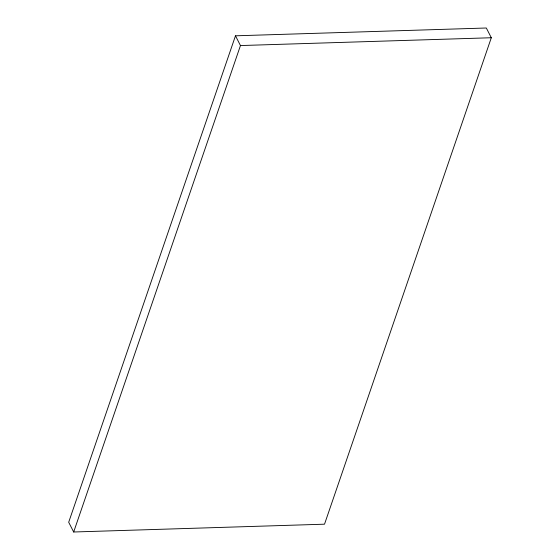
<?xml version="1.0" encoding="UTF-8"?>
<svg xmlns="http://www.w3.org/2000/svg" width="560" height="560" viewBox="0 0 560 560"><rect width="100%" height="100%" fill="white"/><g stroke="black" fill="none" stroke-linecap="round" stroke-linejoin="round"><path stroke-width="0.84" d="M235.48 35.812L68.691 522.256L73.675 532L324.52 524.188L491.309 37.744L486.325 28L235.48 35.812L240.464 45.556L73.675 532M240.464 45.556L491.309 37.744"/></g></svg>
